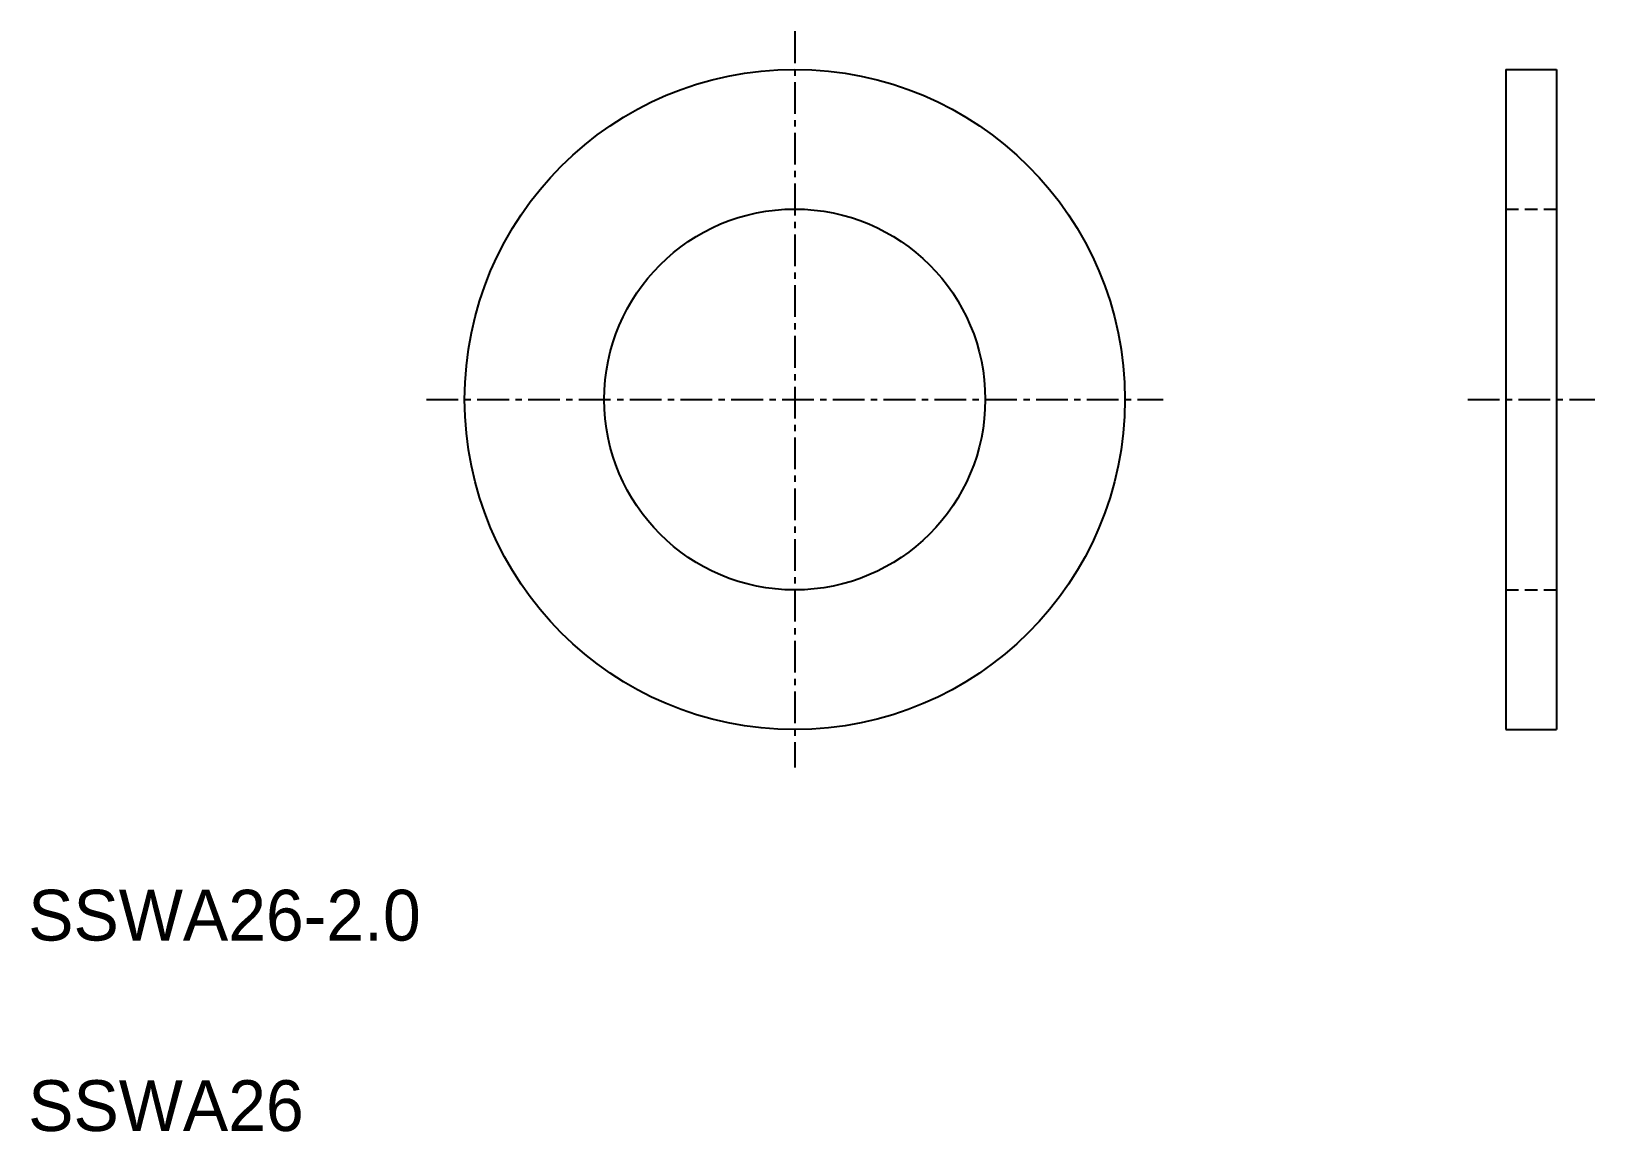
# Model space of a CAD drawing. Extents: x 5.1 to 66.7, y 5 to 48.3.
import ezdxf

# ---------------------------------------------------------------- set-up
doc = ezdxf.new("R2010")
doc.units = 0
doc.linetypes.add('CENTER', pattern=[2, 1.25, -0.25, 0.25, -0.25])
doc.linetypes.add('DASHED', pattern=[0.75, 0.5, -0.25])
doc.layers.get('0').update_dxf_attribs({"linetype": 'CONTINUOUS'})
doc.layers.add('CENTER', color=1, linetype='CENTER')

msp = doc.modelspace()

# ---------------------------------------------------------------- linework, layer by layer
at = {"color": 7, "linetype": 'CONTINUOUS'}
for p, q in [((63.186, 46.809), (63.186, 20.809)), ((63.186, 46.809), (65.186, 46.809)), ((65.186, 46.809), (65.186, 20.809)), ((65.186, 33.809), (65.186, 33.809)), ((63.186, 20.809), (65.186, 20.809))]:
    msp.add_line(p, q, dxfattribs=at)
at = {"color": 3, "linetype": 'DASHED'}
for p, q in [((63.186, 41.309), (65.186, 41.309)), ((63.186, 26.309), (65.186, 26.309))]:
    msp.add_line(p, q, dxfattribs=at)
at = {"color": 7, "linetype": 'CONTINUOUS'}
for radius in [13, 7.5]:
    msp.add_circle((35.186, 33.809), radius, dxfattribs=at)
at = {"layer": 'CENTER', "color": 1, "linetype": 'CENTER'}
for p, q in [((35.186, 48.309), (35.186, 19.309)), ((20.686, 33.809), (49.686, 33.809)), ((61.686, 33.809), (66.686, 33.809))]:
    msp.add_line(p, q, dxfattribs=at)

# ---------------------------------------------------------------- texts
at = {"color": 7, "linetype": 'CONTINUOUS'}
for s, p in [('SSWA26-2.0', (5, 12.5)), ('SSWA26', (5, 5))]:
    msp.add_text(s, height=2, dxfattribs=at).set_placement(p)

doc.saveas('drawing.dxf')
